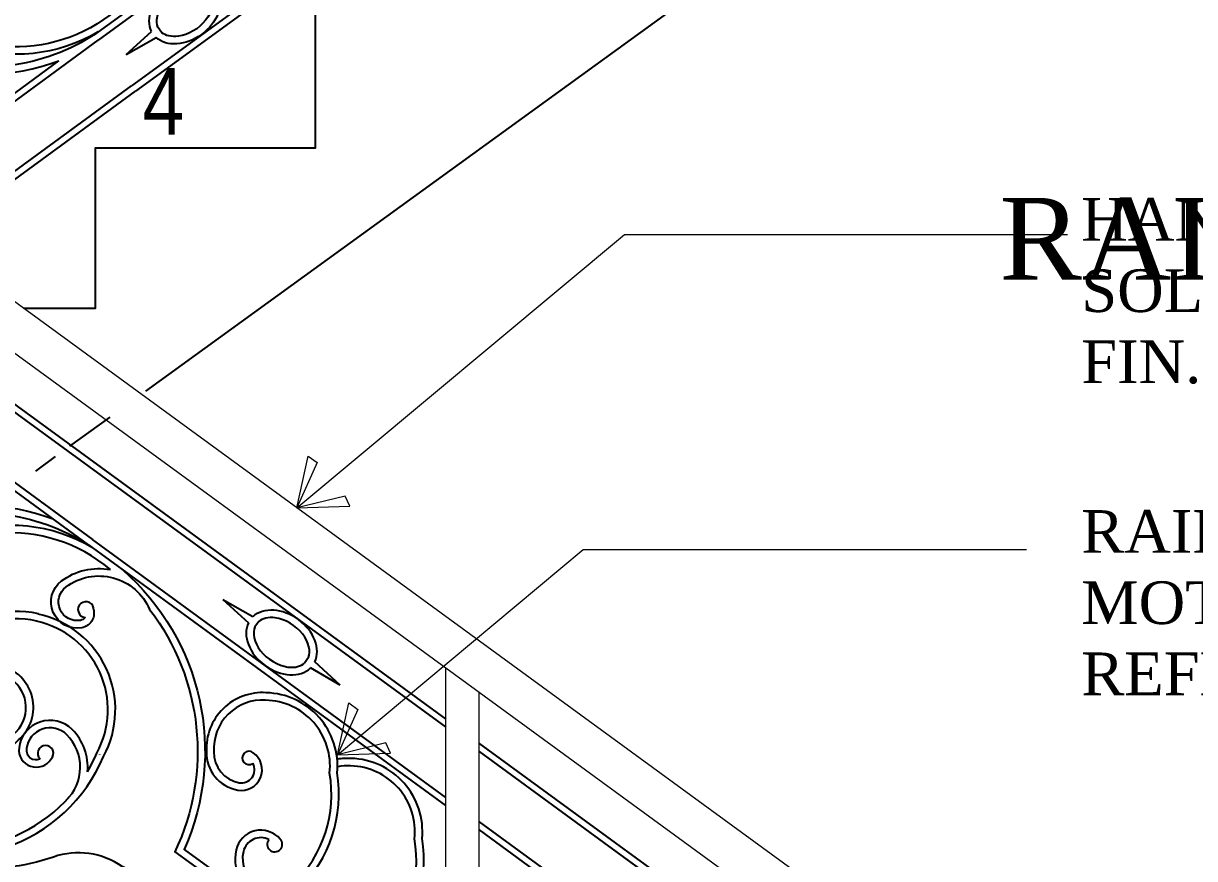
# Model space of a CAD drawing. Header units: millimetres. Extents: x -9564 to 494436, y -140371 to 4257.
# Drawn here: x 323.021 to 324.426, y 118.139 to 119.141 of the extents above; entities that cross this region are included whole.
import ezdxf
from ezdxf.enums import TextEntityAlignment as Align

# ---------------------------------------------------------------- set-up
doc = ezdxf.new("R2010")
doc.units = ezdxf.units.MM
doc.header["$MEASUREMENT"] = 0
for name, color, linetype, lineweight in [('8', 8, 'Continuous', 5), ('H. Dinding', 45, 'Continuous', 9), ('XR-KOP A3_MOZART$0$A-TXTKOP', 3, 'Continuous', 5)]:
    doc.layers.add(name, color=color, linetype=linetype, lineweight=lineweight)
doc.layers.add('gr', color=251, linetype='Continuous')
doc.layers.add('TEXT', color=4, linetype='Continuous')
doc.styles.add('HAND', font='ROMAND.SHX', dxfattribs={"width": 0.8, "height": 250})
doc.styles.get("Standard").update_dxf_attribs({"font": 'arial.ttf'})
doc.styles.add('style1', font='times.ttf', dxfattribs={"height": 0.15})
doc.styles.add('XR-KOP A3_MOZART$0$ROMAND', font='romand.shx', dxfattribs={"height": 2, "bigfont": 'bigfont.shx'})

# ---------------------------------------------------------------- blocks, each defined once
blk = doc.blocks.new('hdhdrh')
at = {"layer": 'gr'}
for p, q in [((709.4719, -11.6958), (711.8094, -13.4019)), ((709.4719, -11.724), (711.8094, -13.43)), ((709.4719, -11.9644), (711.0471, -13.1141)), ((709.4719, -11.9925), (710.2081, -12.5299))]:
    blk.add_line(p, q, dxfattribs=at)
blk = doc.blocks.new('hdrhdrh')
at = {"layer": 'gr'}
for p, q in [((660.6818, 40.3117), (659.9254, 39.7596)), ((660.6818, 40.2835), (659.9388, 39.7412)), ((660.6818, 40.0431), (660.0533, 39.5844)), ((660.6818, 40.0149), (660.0667, 39.566)), ((660.1572, 39.7665), (660.1433, 39.7851)), ((659.181, 39.1882), (659.9388, 39.7412)), ((660.034, 39.6917), (660.1217, 39.7708)), ((660.034, 39.6917), (660.1369, 39.7502)), ((659.8031, 39.6704), (659.1617, 39.2022)), ((659.3457, 39.068), (660.0533, 39.5844)), ((659.365, 39.0539), (660.0667, 39.566))]:
    blk.add_line(p, q, dxfattribs=at)
for points in [[(659.9385, 39.7692, -0.454668), (659.1458, 40.0333, -0.499228), (659.3696, 40.5212)], [(659.9997, 39.844, -0.409698), (659.2596, 39.8985)], [(658.8626, 39.4206, -0.181887), (659.0819, 39.6556, -0.241057), (659.3175, 39.6885, 0.23354), (659.9334, 39.7654)], [(658.884, 39.405, -0.186829), (659.0951, 39.6335, -0.243219), (659.309, 39.6643, 0.175399), (659.8034, 39.6705)]]:
    blk.add_lwpolyline(points, format="xyb", dxfattribs=at)
at = {"layer": 'gr', "extrusion": (0, 0, -1)}
for major_axis, ratio, start_param, end_param in [((-0.1066, -0.0791), 0.731782, 0.137009, 3.026341), ((0.1077, 0.0774), 0.731779, 0.128664, 2.993114)]:
    blk.add_ellipse((660.2351, 39.8385), major_axis=major_axis, ratio=ratio, start_param=start_param, end_param=end_param, dxfattribs=at)
at = {"layer": 'gr'}
for points, knots in [([(660.1433, 39.7851), (660.1351, 39.8053), (660.1404, 39.8381), (660.1855, 39.8962), (660.2237, 39.9185), (660.2813, 39.926), (660.3017, 39.9201), (660.3139, 39.9097)], [0.181238, 0.181238, 0.181238, 0.181238, 1.198454, 1.198454, 2.21567, 2.21567, 2.967746, 2.967746, 2.967746, 2.967746]), ([(660.3275, 39.8907), (660.3353, 39.8704), (660.3295, 39.8379), (660.2844, 39.7805), (660.2465, 39.7587), (660.1898, 39.7512), (660.1696, 39.7567), (660.1572, 39.7665)], [0.193473, 0.193473, 0.193473, 0.193473, 1.201342, 1.201342, 2.20921, 2.20921, 2.941443, 2.941443, 2.941443, 2.941443])]:
    blk.add_open_spline(points, degree=3, knots=knots, dxfattribs=at)
blk = doc.blocks.new('JFCGJ')
at = {"layer": 'gr'}
for p, q in [((658.4211, 39.2397), (661.13, 37.2626)), ((658.4211, 39.2115), (661.13, 37.2344)), ((658.4211, 38.9711), (659.9195, 37.8775)), ((659.906, 37.8591), (659.1061, 38.443)), ((661.13, 36.9658), (659.9061, 37.8591)), ((661.13, 36.994), (659.9195, 37.8775)), ((660.366, 37.6718), (660.4689, 37.6133)), ((660.366, 37.6718), (660.4536, 37.5927)), ((660.4892, 37.597), (660.4753, 37.5784)), ((660.6595, 37.4729), (660.6459, 37.4538)), ((660.7684, 37.3781), (660.6812, 37.4584)), ((660.7684, 37.3781), (660.6663, 37.4375))]:
    blk.add_line(p, q, dxfattribs=at)
for points in [[(658.8762, 38.6108, 0.440827), (659.0626, 37.9631, 0.241057), (659.2981, 37.9303, -0.229836), (659.9057, 37.8587, -0.229836)], [(658.8369, 38.418, 0.315329), (659.0757, 37.9852, 0.243219), (659.2897, 37.9545, -0.175399), (659.784, 37.9482, -0.175399)], [(659.9192, 37.8496, 0.454668), (659.1264, 37.5854, 0.499228), (659.3502, 37.0976)], [(659.9803, 37.7747, 0.409698), (659.2403, 37.7202)], [(659.9233, 37.635, -0.420873), (659.8828, 37.5754, -0.79064), (659.8131, 37.7356, -0.209326), (659.9803, 37.7747, -0.209326)], [(660.0226, 37.774, -0.328876), (660.2334, 36.816), (660.4862, 36.6315)], [(659.894, 37.6106, -0.195242), (659.8782, 37.6006, -0.79064), (659.8285, 37.7151, -0.485907), (660.1147, 37.6383, -0.281412), (660.2013, 36.8077), (660.4604, 36.6186)], [(659.1643, 36.8704, 0.454668), (659.9571, 37.1345, 0.499228), (659.7333, 37.6224)], [(659.7339, 37.6233, 0.263082), (659.4174, 37.5284, 0.609069), (659.4793, 37.2745, 0.600329)], [(659.7283, 37.5983, 0.264222), (659.4349, 37.5097, 0.49606), (659.4435, 37.3206, 0.49606)], [(659.9022, 37.0817, 0.033739), (659.9339, 37.1456, 0.500513), (659.7278, 37.5973)], [(659.3495, 37.0966, 0.263082), (659.6661, 37.1915, 0.609069), (659.6041, 37.4455, 0.600329)], [(659.3552, 37.1216, 0.264222), (659.6485, 37.2102, 0.49606), (659.64, 37.3994, 0.49606)], [(660.6135, 36.6696, 0.028062), (660.6259, 36.6782, 0.244986), (660.7577, 37.0781, 0.434151), (660.5146, 37.3526, 0.449029), (660.3096, 37.1512, 0.37091), (660.4168, 37.019, 0.803792), (660.4701, 37.1465)], [(660.5237, 36.8495, 0.487847), (660.4362, 36.8082, 0.701781), (660.609, 36.6976, 0.246183), (660.7319, 37.0773, 0.440163), (660.5126, 37.327, 0.452143), (660.3352, 37.1505, 0.37091), (660.4214, 37.0442, 0.633147), (660.4688, 37.1106)], [(659.9022, 37.0817, 0.220965), (659.8496, 37.2266, 0.625424), (659.6674, 37.1641, 0.805692), (659.7771, 37.1257)], [(659.8288, 36.984, 0.419782), (659.8314, 37.2086, 0.625424), (659.6928, 37.161, 0.575831), (659.7395, 37.1257, 0.575831)], [(660.9046, 36.4443, 0.028062), (660.917, 36.453, 0.244986), (661.0488, 36.8529, 0.434151), (660.8056, 37.1274, 0.062577), (660.7578, 37.1246, 0.062577)], [(660.8147, 36.6243, 0.487847), (660.7272, 36.583, 0.701781), (660.9001, 36.4723, 0.246183), (661.0229, 36.8521, 0.440163), (660.8037, 37.1018, 0.06776), (660.7588, 37.0987, 0.06776)], [(659.1031, 36.9452, 0.409698), (659.8432, 36.9997)], [(660.2073, 36.1092, 0.440827), (660.0209, 36.7568, 0.241057), (659.7854, 36.7897, -0.23354), (659.1695, 36.8666, -0.229836)], [(660.5623, 36.851, 0.618422), (660.4112, 36.8139, 0.465487), (660.5358, 36.6496, 0.465487)]]:
    blk.add_lwpolyline(points, format="xyb", dxfattribs=at)
for centre, radius, start, end in [((659.8964, 37.6375), 0.027, 354.8117, 264.9701), ((659.7582, 37.1451), 0.027, 314.1799, 226.0283), ((655.7278, 39.6639), 4.914, 329.0952, 329.1119), ((660.4554, 37.129), 0.0229, 49.8847, 306.117), ((660.5437, 36.8333), 0.0258, 140.952, 43.4917)]:
    blk.add_arc(centre, radius, start, end, dxfattribs=at)
for major_axis, ratio, start_param, end_param in [((0.1077, -0.0774), 0.731779, 0.128664, 2.993114), ((-0.1066, 0.0791), 0.731782, 0.137009, 3.026341)]:
    blk.add_ellipse((660.5671, 37.525), major_axis=major_axis, ratio=ratio, start_param=start_param, end_param=end_param, dxfattribs=at)
for points, knots in [([(660.6595, 37.4729), (660.6672, 37.4932), (660.6615, 37.5256), (660.6163, 37.583), (660.5785, 37.6049), (660.5217, 37.6123), (660.5016, 37.6069), (660.4892, 37.597)], [0.193473, 0.193473, 0.193473, 0.193473, 1.201342, 1.201342, 2.20921, 2.20921, 2.941443, 2.941443, 2.941443, 2.941443]), ([(660.4753, 37.5784), (660.467, 37.5582), (660.4724, 37.5255), (660.5175, 37.4673), (660.5557, 37.445), (660.6132, 37.4375), (660.6336, 37.4434), (660.6459, 37.4538)], [0.181238, 0.181238, 0.181238, 0.181238, 1.198454, 1.198454, 2.21567, 2.21567, 2.967746, 2.967746, 2.967746, 2.967746])]:
    blk.add_open_spline(points, degree=3, knots=knots, dxfattribs=at)
blk = doc.blocks.new('A$C2a879c63')
h = blk.add_hatch()
h.set_pattern_fill('ANSI32', color=8, scale=0.005)
h.set_pattern_definition([(45, (273.608206, -115.29338), (-0.03367596, 0.03367596), []), (45, (273.630657, -115.29338), (-0.03367596, 0.03367596), [])])
h.paths.add_polyline_path([(346.4356, 20.7654), (346.5356, 20.7654), (346.5356, 23.8154), (346.4356, 23.8154)])
h.paths.add_polyline_path([(346.5356, 20.3654), (346.4356, 20.3654), (346.4356, 16.9154), (346.5356, 16.9154)])
h.paths.add_polyline_path([(346.4356, 13.0654), (346.5356, 13.0654), (346.5356, 16.4154), (346.4356, 16.4154)])
h.paths.add_polyline_path([(346.5356, 12.5654), (346.4356, 12.5654), (346.4356, 10.3654), (346.5356, 10.3654)])
h.paths.add_polyline_path([(351.3581, 10.3654), (351.4581, 10.3654), (351.4581, 12.5654), (351.3581, 12.5654)])
h.paths.add_polyline_path([(354.3556, 10.0054), (354.4556, 10.0054), (354.4556, 11.6854), (354.3556, 11.6854)])
h.paths.add_polyline_path([(354.3556, 11.8054), (354.4556, 11.8054), (354.4556, 13.0654), (354.3556, 13.0654)])
h.paths.add_polyline_path([(354.3556, 13.0654), (354.4556, 13.0654), (354.4556, 13.5254), (354.3556, 13.5254)])
h.paths.add_polyline_path([(354.4556, 15.2554), (354.3556, 15.2554), (354.3556, 13.8254), (354.4556, 13.8254)])
h.paths.add_polyline_path([(354.4556, 19.1054), (354.3556, 19.1054), (354.3556, 15.3754), (354.4556, 15.3754)])
h.paths.add_polyline_path([(349.1056, 16.9154), (349.2056, 16.9154), (349.2056, 20.3154), (349.1056, 20.3154)])
h.paths.add_polyline_path([(354.4556, 20.6454), (354.3556, 20.6454), (354.3556, 19.2254), (354.4556, 19.2254)])
h.paths.add_polyline_path([(354.4556, 23.8154), (354.3556, 23.8154), (354.3556, 20.7654), (354.4556, 20.7654)])
h.paths.add_polyline_path([(353.0956, 17.4715), (354.4053, 17.4715), (354.4053, 17.6812), (353.0956, 17.6812)], flags=9)
for p, q in [((352.0825, 17.3937), (353.6467, 18.5279)), ((352.0825, 17.3937), (353.6467, 18.5279)), ((351.9914, 17.3277), (352.0399, 17.3628)), ((351.9914, 17.3277), (352.0399, 17.3628)), ((351.9506, 17.298), (351.9744, 17.3153)), ((351.9506, 17.298), (351.9744, 17.3153))]:
    blk.add_line(p, q)
for points in [[(353.3406, 18.4554), (353.0768, 18.4554), (353.0768, 18.2629), (352.8131, 18.2629), (352.8131, 18.0704), (352.5493, 18.0704), (352.5493, 17.8779), (352.2856, 17.8779), (352.2856, 17.6854), (352.0218, 17.6854), (352.0218, 17.4929), (351.9362, 17.4929)], [(353.3406, 18.4554), (353.0768, 18.4554), (353.0768, 18.2629), (352.8131, 18.2629), (352.8131, 18.0704), (352.5493, 18.0704), (352.5493, 17.8779), (352.2856, 17.8779), (352.2856, 17.6854), (352.0218, 17.6854), (352.0218, 17.4929), (351.9362, 17.4929)], [(352.0218, 17.4929), (351.9362, 17.4929)], [(352.0218, 17.4929), (351.9362, 17.4929)]]:
    blk.add_lwpolyline(points)
at = {"layer": '8'}
for p, q in [((352.2639, 17.2537), (352.6567, 17.5818)), ((352.2639, 17.2537), (352.6567, 17.5818)), ((352.6567, 17.5818), (353.1882, 17.5818)), ((352.6567, 17.5818), (353.1882, 17.5818)), ((352.2639, 17.2537), (352.2772, 17.316)), ((352.2639, 17.2537), (352.2772, 17.316)), ((352.2883, 17.3081), (352.2639, 17.2537)), ((352.2883, 17.3081), (352.2639, 17.2537)), ((352.2772, 17.316), (352.2883, 17.3081)), ((352.2772, 17.316), (352.2883, 17.3081)), ((352.3218, 17.268), (352.2639, 17.2537)), ((352.3218, 17.268), (352.2639, 17.2537)), ((352.3275, 17.2557), (352.3218, 17.268)), ((352.3275, 17.2557), (352.3218, 17.268)), ((352.2639, 17.2537), (352.3275, 17.2557)), ((352.2639, 17.2537), (352.3275, 17.2557)), ((352.3127, 16.9576), (352.6074, 17.2037)), ((352.6074, 17.2037), (353.1389, 17.2037)), ((352.3127, 16.9576), (352.326, 17.0199)), ((352.3371, 17.0119), (352.3127, 16.9576)), ((352.326, 17.0199), (352.3371, 17.0119)), ((352.3706, 16.9719), (352.3127, 16.9576)), ((352.3763, 16.9595), (352.3706, 16.9719)), ((352.3127, 16.9576), (352.3763, 16.9595))]:
    blk.add_line(p, q, dxfattribs=at)
at = {"layer": 'H. Dinding'}
for p, q in [((353.4306, 16.4022), (351.4943, 17.8154)), ((352.4425, 17.0615), (351.478, 17.7654)), ((353.3806, 16.3768), (352.4425, 17.0615)), ((352.4425, 16.1454), (352.4425, 17.0615)), ((352.4825, 16.1454), (352.4825, 17.0323)), ((353.3006, 16.3647), (352.4825, 16.9618))]:
    blk.add_line(p, q, dxfattribs=at)
at = {"xscale": 0.35, "yscale": 0.35, "zscale": 0.35}
for name, p in [('hdrhdrh', (121.047, 3.9054)), ('JFCGJ', (121.047, 3.9587)), ('hdhdrh', (104.1673, 21.0649))]:
    blk.add_blockref(name, p, dxfattribs=at)
at = {"color": 4, "style": 'HAND'}
for tag, height, rotation, p in [('DRY.WASHER', 0.054, 0, (11.9366, 24.9122)), ('PATIO', 0.135, 0, (20.9666, 21.5696)), ('GENSET', 0.135, 0, (18.2157, 17.1045)), ('PLANTERBOX', 0.135, 90, (22.169, 13.2959)), ('PLANTERBOX', 0.135, 0, (18.5224, 11.5633)), ('PATIO', 0.135, 0, (400.0395, 10.821)), ('CARPORT', 0.135, 0, (12.157, 9.7744)), ('CARPORT', 0.135, 0, (20.6202, 9.7744))]:
    blk.add_attdef(tag, text='', height=height, rotation=rotation, dxfattribs=at).set_placement(p, align=Align.MIDDLE)
at = {"layer": 'TEXT', "width": 0.8}
blk.add_text('4', height=0.08, dxfattribs=at).set_placement((352.1037, 17.7414), align=Align.MIDDLE_CENTER)
at = {"layer": 'TEXT', "attachment_point": 5, "style": 'style1'}
for s, insert, char_height, width in [('\\A1;RAILING HOLLOW', (353.7511, 17.5754), 0.09821, 2.096081), ('\\A1;\\pxql;HANDRAILING\\PSOLID WOOD 100X50MM\\PFIN.CAT', (353.7511, 17.5138), 0.051205, 1.092852), ('\\A1;\\pxql;RAILING WROUGHT IRON\\PMOTIV BY OWNER/\\PREFER TO. SPECIALIST', (353.7511, 17.1396), 0.051205, 1.092852)]:
    blk.add_mtext(s, dxfattribs=dict(at, insert=insert, char_height=char_height, width=width))
at = {"layer": 'XR-KOP A3_MOZART$0$A-TXTKOP', "style": 'XR-KOP A3_MOZART$0$ROMAND'}
for tag, p in [('1:200', (37.0468, 3.1879)), ('1:100', (79.0468, 3.1879)), ('1:100', (121.0468, 3.1879)), ('1:100', (163.0468, 3.1879)), ('1:100', (205.0468, 3.1879)), ('1:100', (247.0468, 3.1879)), ('1:100', (289.0468, 3.1879)), ('1:100', (331.0468, 3.1879)), ('1:100', (373.0468, 3.1879)), ('1:100', (415.0468, 3.1879)), ('1:100', (457.0468, 3.1879)), ('1:100', (499.0468, 3.1879))]:
    blk.add_attdef(tag, text='', height=0.1296, dxfattribs=at).set_placement(p, align=Align.MIDDLE)

msp = doc.modelspace()

# ---------------------------------------------------------------- block references
msp.add_blockref('A$C2a879c63', (-28.9148, 101.3058))

doc.saveas('drawing.dxf')
